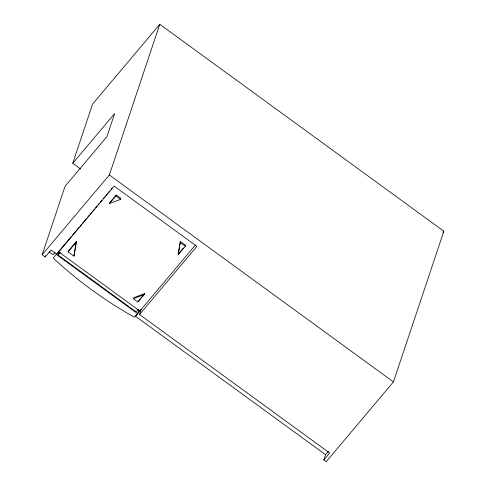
<?xml version="1.0" encoding="UTF-8"?>
<svg xmlns="http://www.w3.org/2000/svg" width="486" height="486" viewBox="0 0 486 486"><rect width="100%" height="100%" fill="white"/><g stroke="black" fill="none" stroke-linecap="round" stroke-linejoin="round"><path stroke-width="0.73" d="M73.939 256.116L76.387 241.487L68.411 250.952L68.107 251.87L73.939 256.116L76.387 241.487M178.143 254.719L180.373 241.499L185.603 245.309L185.294 246.226L178.143 254.719L180.373 241.499M72.76 163.296L92.571 104.095L159.779 24.3L443.852 231.221L393.429 381.905L326.221 461.7L323.81 459.944L329.66 452.995L139.518 314.497L196.903 246.359L114.167 186.095L56.783 254.227L51.024 250.035L45.174 256.985L42.148 254.779L65.039 186.369L106.969 136.584L114.69 113.511L72.76 163.296L80.712 169.085M45.174 256.985L45.654 255.557M56.783 254.227L57.257 252.799M57.98 253.99L58.697 251.851M138.364 309.187L136.104 311.866L58.144 255.083L59.104 252.228M42.148 254.779L109.356 174.984L159.779 24.3M109.459 203.579L109.763 202.662L116.197 195.026L120.899 198.452L120.595 199.369L109.459 203.579L115.887 195.943L116.197 195.026M133.249 298.702L133.559 297.784L144.555 293.623L144.245 294.54L137.896 302.085L133.249 298.702L144.245 294.54M137.605 313.683L56.255 254.427L53.685 257.489A0.929 0.832 18.5 0 0 53.794 258.601L59.353 263.679A389.468 348.243 18.5 0 0 127.204 313.099L133.978 316.981A0.747 0.668 18.5 0 0 134.938 316.848L137.605 313.683L138.802 310.104M139.518 314.497L141.268 309.266L135.418 316.21L325.559 454.714L323.81 459.944M55.033 252.428L53.083 254.749L49.05 251.809M59 251.171L71.181 236.706M72.159 235.552L78.975 227.454M79.953 226.294L81.411 224.562M82.389 223.402L86.769 218.196M87.747 217.042L89.205 215.304M90.183 214.15L91.641 212.412M92.619 211.258L94.57 208.944M95.542 207.783L97.006 206.052M97.978 204.892L99.442 203.16M100.414 202L101.878 200.268M103.336 198.531L104.8 196.794M105.772 195.639L107.236 193.902M108.208 192.748L109.672 191.01M111.13 189.279L112.108 188.118M58.144 255.083L60.404 252.398M68.107 251.87L76.077 242.405M138.206 301.168L140.156 298.847M141.134 297.687L142.598 295.944M143.577 294.783L144.555 293.623M178.453 253.801L183.222 248.139M195.402 245.059L139.865 311.004L58.514 251.748M442.874 232.375L443.852 231.221M325.559 454.714L328.487 451.239M109.356 174.984L393.429 381.905M180.063 242.417L185.294 246.226M115.887 195.943L120.595 199.369"/></g></svg>
